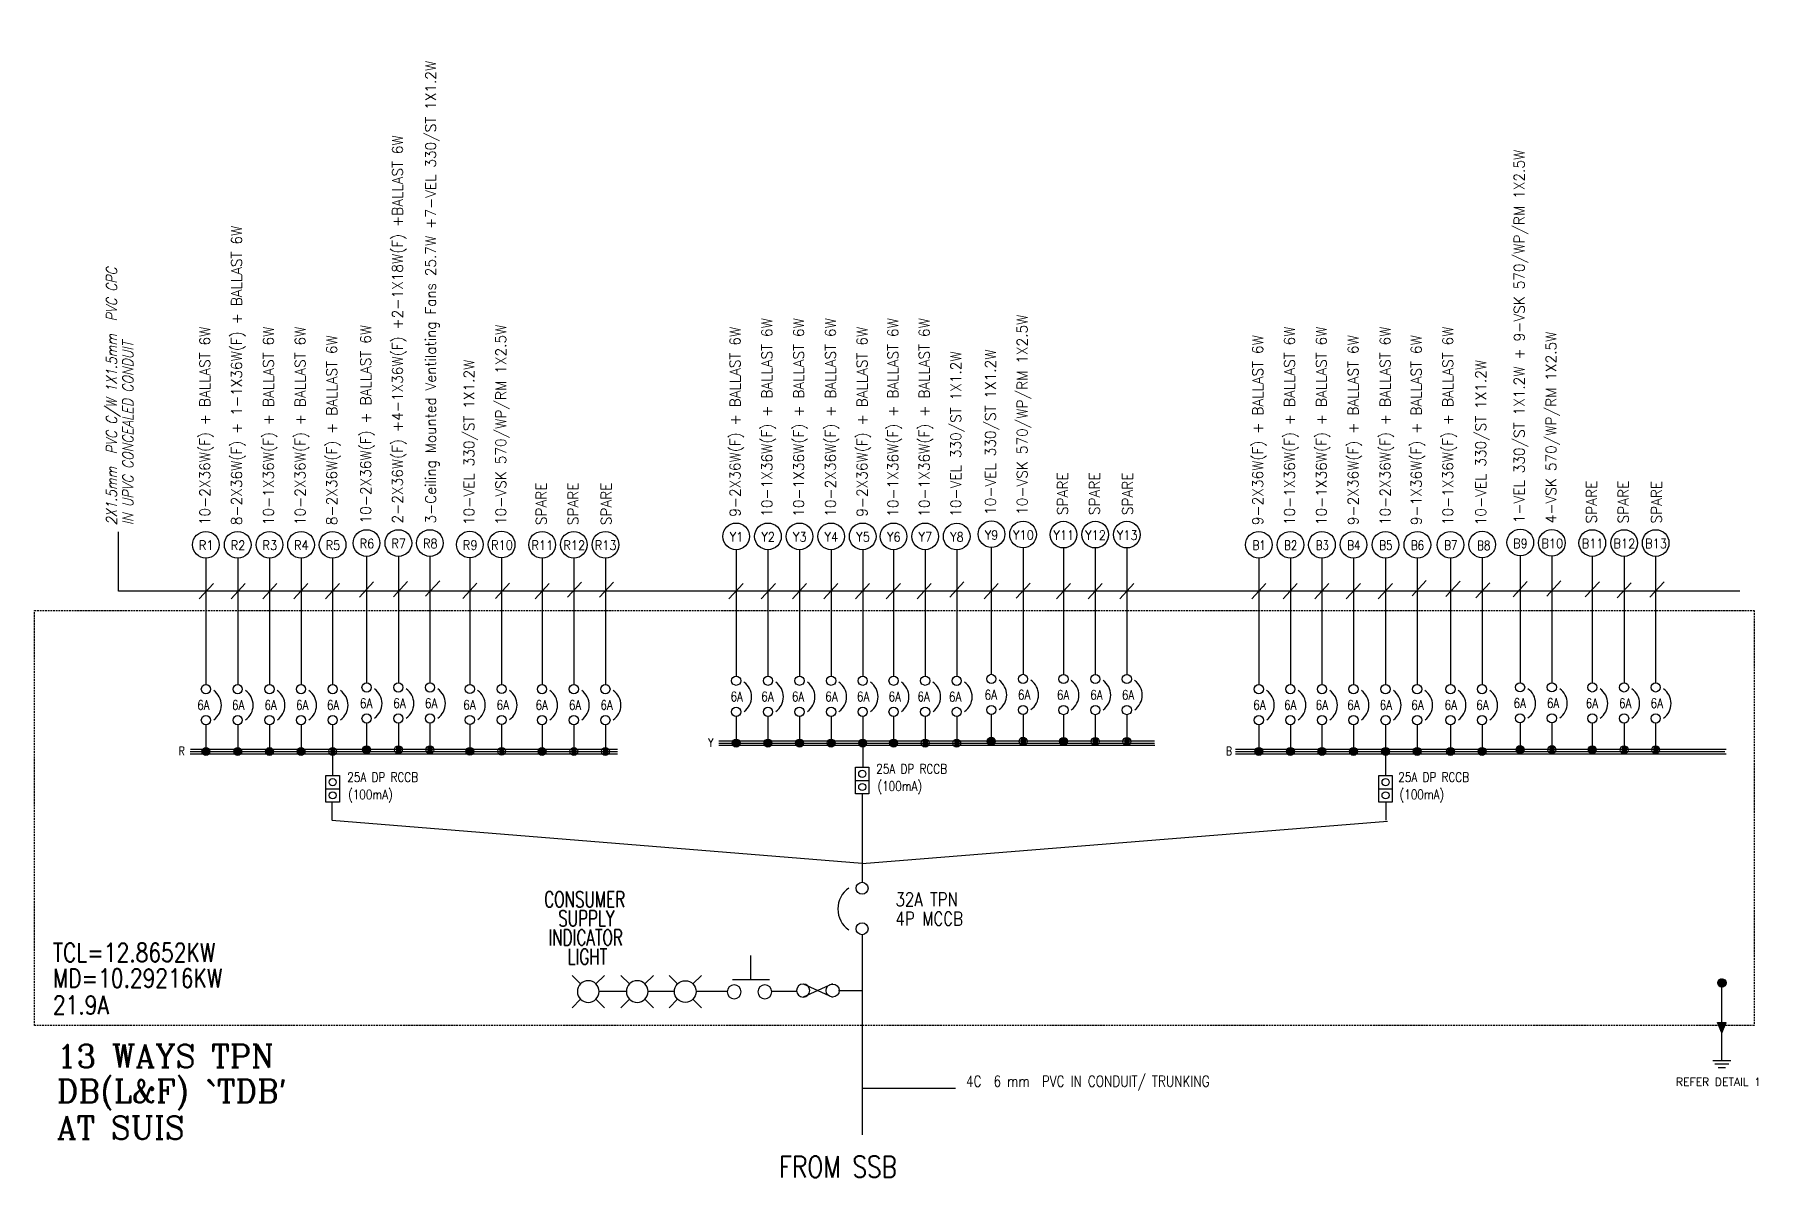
# Model space of a CAD drawing. Header units: millimetres. Extents: x 2495 to 339462, y 3032 to 362924.
# Drawn here: x 2495 to 75078, y 3032 to 51142 of the extents above; entities that cross this region are included whole.
import ezdxf
from ezdxf.enums import TextEntityAlignment as Align

# ---------------------------------------------------------------- set-up
doc = ezdxf.new("R2010")
doc.units = ezdxf.units.MM
doc.linetypes.add('HIDDEN', pattern=[0.375, 0.25, -0.125])
for name, color, linetype in [('$_KOD', 7, 'Continuous'), ('BANGUNAN', 4, 'Continuous'), ('LAMPU', 7, 'Continuous'), ('LYT', 7, 'Continuous')]:
    doc.layers.add(name, color=color, linetype=linetype)
doc.styles.add('ITALICC', font='ITALICC.SHX', dxfattribs={"width": 0.7})
doc.styles.add('ROMANC', font='ROMANC', dxfattribs={"width": 0.8, "height": 250})
doc.styles.add('ROMAND', font='ROMAND', dxfattribs={"width": 0.75, "height": 600})
doc.styles.add('ROMANS', font='ROMANS', dxfattribs={"width": 0.7})

msp = doc.modelspace()

# ---------------------------------------------------------------- linework, layer by layer
at = {"layer": '$_KOD', "color": 3, "linetype": 'Continuous'}
for p, q in [((6039, 27713, 0), (6039, 30203, 0)), ((74288, 27718, 0), (6039, 27712, 0)), ((10027, 28027, 0), (9434, 27385, 0)), ((11362, 28027, 0), (10769, 27385, 0)), ((12697, 28027, 0), (12104, 27385, 0)), ((14006, 28035, 0), (13413, 27393, 0)), ((15335, 28035, 0), (14742, 27393, 0)), ((16774, 28107, 0), (16181, 27465, 0)), ((18198, 28121), (17605, 27479)), ((19557, 28146), (18964, 27504)), ((21122, 28042), (20528, 27400)), ((22493, 28044), (21899, 27402)), ((24162, 28035, 0), (23569, 27393, 0)), ((25531, 28095), (24937, 27453)), ((26877, 28095), (26283, 27453)), ((32328, 28035, 0), (31734, 27393, 0)), ((33687, 28035, 0), (33094, 27393, 0)), ((34997, 28035, 0), (34404, 27393, 0)), ((36321, 28035, 0), (35728, 27393, 0)), ((37650, 28036, 0), (37057, 27394, 0)), ((38951, 28036, 0), (38358, 27394, 0)), ((40243, 28036, 0), (39650, 27394, 0)), ((41619, 28099), (41026, 27457)), ((43073, 28036, 0), (42480, 27394, 0)), ((44411, 28054), (43818, 27412)), ((46113, 28036, 0), (45519, 27394, 0)), ((47451, 28036, 0), (46858, 27394, 0)), ((48781, 28037, 0), (48187, 27394, 0)), ((54342, 28028, 0), (53749, 27386, 0)), ((55652, 28028, 0), (55059, 27386, 0)), ((56986, 28028, 0), (56393, 27386, 0)), ((58316, 28029, 0), (57722, 27387, 0)), ((59664, 28029, 0), (59071, 27387, 0)), ((61088, 28159), (60495, 27517)), ((62511, 28133), (61918, 27491)), ((63766, 28068), (63173, 27426)), ((65337, 28115, 0), (64744, 27473, 0)), ((66754, 28146), (66161, 27504)), ((68377, 28108, 0), (67784, 27466, 0)), ((69716, 28068), (69123, 27426)), ((71100, 28107), (70507, 27465))]:
    msp.add_line(p, q, dxfattribs=at)
at = {"color": 0}
for p, q in [((9596, 21081, 0), (9596, 20846, 0)), ((9629, 21107, 0), (9629, 20820, 0)), ((9663, 21122, 0), (9663, 20805, 0)), ((9696, 21128, 0), (9696, 20799, 0)), ((9730, 21128, 0), (9730, 20799, 0)), ((9763, 21121, 0), (9763, 20806, 0)), ((9797, 21106, 0), (9797, 20821, 0)), ((9830, 21079, 0), (9830, 20848, 0)), ((10934, 21081, 0), (10934, 20846, 0)), ((10968, 21107, 0), (10968, 20820, 0)), ((11001, 21122, 0), (11001, 20805, 0)), ((11035, 21128, 0), (11035, 20799, 0)), ((11068, 21128, 0), (11068, 20799, 0)), ((11102, 21121, 0), (11102, 20806, 0)), ((11135, 21106, 0), (11135, 20821, 0)), ((11169, 21079, 0), (11169, 20848, 0)), ((12273, 21081, 0), (12273, 20846, 0)), ((12306, 21107, 0), (12306, 20820, 0)), ((12340, 21122, 0), (12340, 20805, 0)), ((12374, 21128, 0), (12374, 20799, 0)), ((12407, 21128, 0), (12407, 20799, 0)), ((12441, 21121, 0), (12441, 20806, 0)), ((12474, 21106, 0), (12474, 20821, 0)), ((12508, 21079, 0), (12508, 20848, 0)), ((13602, 21081, 0), (13602, 20846, 0)), ((13636, 21107, 0), (13636, 20820, 0)), ((13669, 21122, 0), (13669, 20805, 0)), ((13703, 21128, 0), (13703, 20799, 0)), ((13736, 21128, 0), (13736, 20799, 0)), ((13770, 21121, 0), (13770, 20806, 0)), ((13803, 21106, 0), (13803, 20821, 0)), ((13837, 21079, 0), (13837, 20848, 0)), ((14965, 21107, 0), (14965, 20820, 0)), ((14998, 21122, 0), (14998, 20805, 0)), ((15032, 21128, 0), (15032, 20799, 0)), ((15065, 21128, 0), (15065, 20799, 0)), ((15099, 21121, 0), (15099, 20806, 0)), ((15132, 21106, 0), (15132, 20821, 0)), ((16327, 21106, 0), (16327, 20965, 0)), ((16361, 21153, 0), (16361, 20917, 0)), ((16394, 21179, 0), (16394, 20892, 0)), ((16428, 21193, 0), (16428, 20877, 0)), ((16461, 21200, 0), (16461, 20870, 0)), ((16495, 21200, 0), (16495, 20871, 0)), ((16528, 21193, 0), (16528, 20878, 0)), ((16562, 21177, 0), (16562, 20893, 0)), ((16595, 21151, 0), (16595, 20919, 0)), ((16629, 21101, 0), (16629, 20969, 0)), ((17733, 21179, 0), (17733, 20892, 0)), ((17766, 21193, 0), (17766, 20877, 0)), ((17800, 21200, 0), (17800, 20870, 0)), ((17833, 21200, 0), (17833, 20871, 0)), ((17867, 21193, 0), (17867, 20878, 0)), ((17900, 21177, 0), (17900, 20893, 0)), ((19062, 21179, 0), (19062, 20892, 0)), ((19095, 21193, 0), (19095, 20877, 0)), ((19129, 21200, 0), (19129, 20870, 0)), ((19163, 21200, 0), (19163, 20871, 0)), ((19196, 21193, 0), (19196, 20878, 0)), ((19230, 21177, 0), (19230, 20893, 0)), ((20708, 21088), (20708, 20852)), ((20742, 21113), (20742, 20826)), ((20775, 21128), (20775, 20812)), ((20809, 21135), (20809, 20805)), ((20842, 21134), (20842, 20805)), ((20876, 21127), (20876, 20812)), ((20909, 21112), (20909, 20828)), ((20943, 21086), (20943, 20854)), ((22080, 21113), (22080, 20826)), ((22114, 21128), (22114, 20812)), ((22147, 21135), (22147, 20805)), ((22181, 21134), (22181, 20805)), ((22214, 21127), (22214, 20812)), ((22248, 21112), (22248, 20828)), ((23749, 21081, 0), (23749, 20846, 0)), ((23782, 21107, 0), (23782, 20820, 0)), ((23816, 21122, 0), (23816, 20805, 0)), ((23849, 21128, 0), (23849, 20799, 0)), ((23883, 21128, 0), (23883, 20799, 0)), ((23916, 21121, 0), (23916, 20806, 0)), ((23950, 21106, 0), (23950, 20821, 0)), ((23983, 21079, 0), (23983, 20848, 0)), ((25121, 21107, 0), (25121, 20820, 0)), ((25154, 21122, 0), (25154, 20805, 0)), ((25188, 21128, 0), (25188, 20799, 0)), ((25221, 21128, 0), (25221, 20799, 0)), ((25255, 21121, 0), (25255, 20806, 0)), ((25288, 21106, 0), (25288, 20821, 0)), ((26450, 21107, 0), (26450, 20820, 0)), ((26484, 21122, 0), (26484, 20805, 0)), ((26517, 21128, 0), (26517, 20799, 0)), ((26551, 21128, 0), (26551, 20799, 0)), ((26584, 21121, 0), (26584, 20806, 0)), ((26618, 21106, 0), (26618, 20821, 0)), ((31887, 21387), (31887, 21246)), ((31920, 21435), (31920, 21199)), ((31954, 21460), (31954, 21173)), ((31988, 21475), (31988, 21159)), ((32021, 21482), (32021, 21152)), ((32055, 21481), (32055, 21152)), ((32088, 21474), (32088, 21159)), ((32122, 21459), (32122, 21175)), ((32155, 21432), (32155, 21201)), ((32189, 21383), (32189, 21251)), ((33226, 21387), (33226, 21246)), ((33259, 21435), (33259, 21199)), ((33293, 21460), (33293, 21173)), ((33326, 21475), (33326, 21159)), ((33360, 21482), (33360, 21152)), ((33393, 21481), (33393, 21152)), ((33427, 21474), (33427, 21159)), ((33460, 21459), (33460, 21175)), ((33494, 21432), (33494, 21201)), ((33527, 21383), (33527, 21251)), ((34555, 21387), (34555, 21246)), ((34588, 21435), (34588, 21199)), ((34622, 21460), (34622, 21173)), ((34655, 21475), (34655, 21159)), ((34689, 21482), (34689, 21152)), ((34722, 21481), (34722, 21152)), ((34756, 21474), (34756, 21159)), ((34789, 21459), (34789, 21175)), ((34820, 21428), (34820, 21196)), ((34854, 21378), (34854, 21246)), ((35922, 21387), (35922, 21246)), ((35955, 21435), (35955, 21199)), ((35985, 21475), (35985, 21159)), ((35989, 21460), (35989, 21173)), ((36018, 21482), (36018, 21152)), ((36052, 21481), (36052, 21152)), ((36085, 21474), (36085, 21159)), ((36119, 21459), (36119, 21175)), ((36152, 21432), (36152, 21201)), ((36186, 21383), (36186, 21251)), ((37213, 21387), (37213, 21246)), ((37213, 21387), (37213, 21246)), ((37247, 21435), (37247, 21199)), ((37247, 21435), (37247, 21199)), ((37280, 21460), (37280, 21173)), ((37280, 21460), (37280, 21173)), ((37314, 21475), (37314, 21159)), ((37314, 21475), (37314, 21159)), ((37347, 21482), (37347, 21152)), ((37347, 21482), (37347, 21152)), ((37381, 21481), (37381, 21152)), ((37381, 21481), (37381, 21152)), ((37414, 21474), (37414, 21159)), ((37414, 21474), (37414, 21159)), ((37448, 21459), (37448, 21175)), ((37448, 21459), (37448, 21175)), ((37481, 21432), (37481, 21201)), ((37481, 21432), (37481, 21201)), ((37515, 21383), (37515, 21251)), ((37515, 21383), (37515, 21251)), ((38514, 21387), (38514, 21246)), ((38547, 21435), (38547, 21199)), ((38581, 21460), (38581, 21173)), ((38614, 21475), (38614, 21159)), ((38648, 21482), (38648, 21152)), ((38681, 21481), (38681, 21152)), ((38715, 21474), (38715, 21159)), ((38748, 21459), (38748, 21175)), ((38782, 21432), (38782, 21201)), ((38815, 21383), (38815, 21251)), ((39910, 21460), (39910, 21173)), ((39943, 21475), (39943, 21159)), ((39977, 21482), (39977, 21152)), ((40010, 21481), (40010, 21152)), ((40044, 21474), (40044, 21159)), ((40077, 21459), (40077, 21175)), ((41239, 21456), (41239, 21169)), ((41272, 21470), (41272, 21154)), ((41306, 21477), (41306, 21147)), ((41339, 21477), (41339, 21148)), ((41373, 21470), (41373, 21155)), ((41407, 21454), (41407, 21170)), ((42626, 21466), (42626, 21324)), ((42660, 21513), (42660, 21277)), ((42693, 21538), (42693, 21251)), ((42727, 21553), (42727, 21237)), ((42760, 21560), (42760, 21230)), ((42794, 21559), (42794, 21230)), ((42827, 21552), (42827, 21237)), ((42861, 21537), (42861, 21253)), ((42894, 21511), (42894, 21279)), ((42928, 21461), (42928, 21329)), ((44032, 21538), (44032, 21251)), ((44065, 21553), (44065, 21237)), ((44099, 21560), (44099, 21230)), ((44132, 21559), (44132, 21230)), ((44166, 21552), (44166, 21237)), ((44199, 21537), (44199, 21253)), ((45666, 21459, 0), (45666, 21318, 0)), ((45700, 21506, 0), (45700, 21271, 0)), ((45734, 21532, 0), (45734, 21245, 0)), ((45767, 21547, 0), (45767, 21230, 0)), ((45801, 21553, 0), (45801, 21224, 0)), ((45834, 21553, 0), (45834, 21224, 0)), ((45868, 21546, 0), (45868, 21231, 0)), ((45901, 21531, 0), (45901, 21246, 0)), ((45935, 21504, 0), (45935, 21273, 0)), ((45968, 21454, 0), (45968, 21323, 0)), ((47072, 21532, 0), (47072, 21245, 0)), ((47106, 21547, 0), (47106, 21230, 0)), ((47139, 21553, 0), (47139, 21224, 0)), ((47173, 21553, 0), (47173, 21224, 0)), ((47206, 21546, 0), (47206, 21231, 0)), ((47240, 21531, 0), (47240, 21246, 0)), ((48401, 21532, 0), (48401, 21245, 0)), ((48435, 21547, 0), (48435, 21230, 0)), ((48468, 21553, 0), (48468, 21224, 0)), ((48502, 21553, 0), (48502, 21224, 0)), ((48536, 21546, 0), (48536, 21231, 0)), ((48569, 21531, 0), (48569, 21246, 0)), ((53925, 21083, 0), (53925, 20847, 0)), ((53958, 21108, 0), (53958, 20821, 0)), ((53992, 21123, 0), (53992, 20807, 0)), ((54025, 21130, 0), (54025, 20800, 0)), ((54059, 21129, 0), (54059, 20800, 0)), ((54092, 21122, 0), (54092, 20807, 0)), ((54126, 21107, 0), (54126, 20823, 0)), ((54159, 21081, 0), (54159, 20849, 0)), ((55254, 21083, 0), (55254, 20847, 0)), ((55287, 21108, 0), (55287, 20821, 0)), ((55321, 21123, 0), (55321, 20807, 0)), ((55354, 21130, 0), (55354, 20800, 0)), ((55388, 21129, 0), (55388, 20800, 0)), ((55421, 21122, 0), (55421, 20807, 0)), ((55455, 21107, 0), (55455, 20823, 0)), ((55488, 21081, 0), (55488, 20849, 0)), ((56583, 21083, 0), (56583, 20847, 0)), ((56616, 21108, 0), (56616, 20821, 0)), ((56650, 21123, 0), (56650, 20807, 0)), ((56683, 21130, 0), (56683, 20800, 0)), ((56717, 21129, 0), (56717, 20800, 0)), ((56750, 21122, 0), (56750, 20807, 0)), ((56784, 21107, 0), (56784, 20823, 0)), ((56818, 21081, 0), (56818, 20849, 0)), ((57912, 21083, 0), (57912, 20847, 0)), ((57946, 21108, 0), (57946, 20821, 0)), ((57979, 21123, 0), (57979, 20807, 0)), ((58013, 21130, 0), (58013, 20800, 0)), ((58046, 21129, 0), (58046, 20800, 0)), ((58080, 21122, 0), (58080, 20807, 0)), ((58113, 21107, 0), (58113, 20823, 0)), ((58147, 21081, 0), (58147, 20849, 0)), ((59260, 21083, 0), (59260, 20847, 0)), ((59262, 21083, 0), (59262, 20847, 0)), ((59294, 21108, 0), (59294, 20821, 0)), ((59295, 21108, 0), (59295, 20821, 0)), ((59327, 21123, 0), (59327, 20807, 0)), ((59329, 21123, 0), (59329, 20807, 0)), ((59361, 21130, 0), (59361, 20800, 0)), ((59362, 21130, 0), (59362, 20800, 0)), ((59394, 21129, 0), (59394, 20800, 0)), ((59396, 21129, 0), (59396, 20800, 0)), ((59428, 21122, 0), (59428, 20807, 0)), ((59429, 21122, 0), (59429, 20807, 0)), ((59461, 21107, 0), (59461, 20823, 0)), ((59463, 21107, 0), (59463, 20823, 0)), ((59495, 21081, 0), (59495, 20849, 0)), ((59496, 21081, 0), (59496, 20849, 0)), ((60589, 21083, 0), (60589, 20847, 0)), ((60623, 21108, 0), (60623, 20821, 0)), ((60656, 21123, 0), (60656, 20807, 0)), ((60690, 21130, 0), (60690, 20800, 0)), ((60724, 21129, 0), (60724, 20800, 0)), ((60757, 21122, 0), (60757, 20807, 0)), ((60791, 21107, 0), (60791, 20823, 0)), ((60824, 21081, 0), (60824, 20849, 0)), ((61994, 21083, 0), (61994, 20847, 0)), ((62028, 21108, 0), (62028, 20821, 0)), ((62061, 21123, 0), (62061, 20807, 0)), ((62095, 21130, 0), (62095, 20800, 0)), ((62128, 21129, 0), (62128, 20800, 0)), ((62162, 21122, 0), (62162, 20807, 0)), ((62195, 21107, 0), (62195, 20823, 0)), ((62229, 21081, 0), (62229, 20849, 0)), ((63323, 21083, 0), (63323, 20847, 0)), ((63357, 21108, 0), (63357, 20821, 0)), ((63390, 21123, 0), (63390, 20807, 0)), ((63424, 21130, 0), (63424, 20800, 0)), ((63458, 21129, 0), (63458, 20800, 0)), ((63491, 21122, 0), (63491, 20807, 0)), ((63525, 21107, 0), (63525, 20823, 0)), ((63558, 21081, 0), (63558, 20849, 0)), ((64890, 21114, 0), (64890, 20972, 0)), ((64924, 21161, 0), (64924, 20925, 0)), ((64957, 21186, 0), (64957, 20900, 0)), ((64991, 21201, 0), (64991, 20885, 0)), ((65024, 21208, 0), (65024, 20878, 0)), ((65058, 21208, 0), (65058, 20878, 0)), ((65091, 21200, 0), (65091, 20886, 0)), ((65125, 21185, 0), (65125, 20901, 0)), ((65158, 21159, 0), (65158, 20927, 0)), ((65192, 21109, 0), (65192, 20977, 0)), ((66296, 21186, 0), (66296, 20900, 0)), ((66329, 21201, 0), (66329, 20885, 0)), ((66363, 21208, 0), (66363, 20878, 0)), ((66396, 21208, 0), (66396, 20878, 0)), ((66430, 21200, 0), (66430, 20886, 0)), ((66463, 21185, 0), (66463, 20901, 0)), ((67930, 21107, 0), (67930, 20966, 0)), ((67964, 21155, 0), (67964, 20919, 0)), ((67998, 21180, 0), (67998, 20893, 0)), ((68031, 21195, 0), (68031, 20878, 0)), ((68065, 21201, 0), (68065, 20872, 0)), ((68098, 21201, 0), (68098, 20872, 0)), ((68132, 21194, 0), (68132, 20879, 0)), ((68165, 21179, 0), (68165, 20894, 0)), ((68199, 21152, 0), (68199, 20921, 0)), ((68232, 21102, 0), (68232, 20971, 0)), ((69336, 21180, 0), (69336, 20893, 0)), ((69370, 21195, 0), (69370, 20878, 0)), ((69403, 21201, 0), (69403, 20872, 0)), ((69437, 21201, 0), (69437, 20872, 0)), ((69470, 21194, 0), (69470, 20879, 0)), ((69504, 21179, 0), (69504, 20894, 0)), ((70665, 21180, 0), (70665, 20893, 0)), ((70699, 21195, 0), (70699, 20878, 0)), ((70732, 21201, 0), (70732, 20872, 0)), ((70766, 21201, 0), (70766, 20872, 0)), ((70799, 21194, 0), (70799, 20879, 0)), ((70833, 21179, 0), (70833, 20894, 0)), ((9562, 21034, 0), (9562, 20893, 0)), ((9864, 21029, 0), (9864, 20898, 0)), ((10901, 21034, 0), (10901, 20893, 0)), ((11202, 21029, 0), (11202, 20898, 0)), ((12239, 21034, 0), (12239, 20893, 0)), ((12541, 21029, 0), (12541, 20898, 0)), ((13569, 21034, 0), (13569, 20893, 0)), ((13870, 21029, 0), (13870, 20898, 0)), ((20675, 21040), (20675, 20899)), ((20976, 21036), (20976, 20904)), ((23715, 21034, 0), (23715, 20893, 0)), ((24017, 21029, 0), (24017, 20898, 0)), ((53891, 21035, 0), (53891, 20894, 0)), ((54193, 21031, 0), (54193, 20899, 0)), ((55220, 21035, 0), (55220, 20894, 0)), ((55522, 21031, 0), (55522, 20899, 0)), ((56549, 21035, 0), (56549, 20894, 0)), ((56851, 21031, 0), (56851, 20899, 0)), ((57878, 21035, 0), (57878, 20894, 0)), ((58180, 21031, 0), (58180, 20899, 0)), ((59227, 21035, 0), (59227, 20894, 0)), ((59228, 21035, 0), (59228, 20894, 0)), ((59528, 21031, 0), (59528, 20899, 0)), ((59530, 21031, 0), (59530, 20899, 0)), ((60556, 21035, 0), (60556, 20894, 0)), ((60858, 21031, 0), (60858, 20899, 0))]:
    msp.add_line(p, q, dxfattribs=at)
at = {"linetype": 'Continuous'}
for p, q in [((32660, 11339, 0), (32660, 12373, 0)), ((33438, 11354, 0), (31878, 11354, 0)), ((34583, 10858, 0), (33504, 10858, 0))]:
    msp.add_line(p, q, dxfattribs=at)
for p, q in [((25127, 11541, 0), (25486, 11182, 0)), ((26494, 11541, 0), (26135, 11182, 0)), ((27188, 11541, 0), (27547, 11182, 0)), ((28555, 11541, 0), (28196, 11182, 0)), ((29210, 11541, 0), (29569, 11182, 0)), ((30577, 11541, 0), (30218, 11182, 0)), ((36098, 11177, 0), (34856, 10624, 0)), ((34856, 11177, 0), (36098, 10624, 0)), ((36344, 10900, 0), (37338, 10900, 0)), ((25486, 10534, 0), (25127, 10175, 0)), ((26135, 10534, 0), (26494, 10175, 0)), ((27413, 10858, 0), (26269, 10858, 0)), ((27547, 10534, 0), (27188, 10175, 0)), ((28196, 10534, 0), (28555, 10175, 0)), ((29435, 10858, 0), (28330, 10858, 0)), ((29569, 10534, 0), (29210, 10175, 0)), ((30218, 10534, 0), (30577, 10175, 0)), ((31664, 10858, 0), (30352, 10858, 0))]:
    msp.add_line(p, q)
for centre, major_axis, start_param, end_param in [((25811, 10858, 0), (-458, 0), 3.142456, 9.425641), ((27871, 10858, 0), (-458, 0), 3.142456, 9.425641), ((29894, 10858, 0), (-458, 0), 3.142257450994299, 9.425442758173885), ((31955, 10846, 0), (292, 0), -0.000944, 6.282241), ((33244, 10846, 0), (292, 0), -0.000944, 6.282241), ((34856, 10900, 0), (276, 0), -0.001295, 6.28189), ((36098, 10900, 0), (276, 1), -0.002365596403363535, 6.280819710776223)]:
    msp.add_ellipse(centre, major_axis=major_axis, ratio=1, start_param=start_param, end_param=end_param)
at = {"layer": 'BANGUNAN', "color": 255, "linetype": 'Continuous'}
for p, q in [((9712, 29104, 0), (9712, 23780, 0)), ((11050, 29104, 0), (11050, 23780, 0)), ((12389, 29104, 0), (12389, 23780, 0)), ((13718, 29104, 0), (13718, 23780, 0)), ((15047, 29104, 0), (15047, 23780, 0)), ((16477, 29176, 0), (16477, 23852, 0)), ((17815, 29176, 0), (17815, 23852, 0)), ((19144, 29176, 0), (19144, 23852, 0)), ((20824, 29111), (20824, 23787)), ((22163, 29111), (22163, 23787)), ((23865, 29104, 0), (23865, 23780, 0)), ((25203, 29104, 0), (25203, 23780, 0)), ((26533, 29104, 0), (26533, 23780, 0)), ((32036, 29457), (32036, 24133)), ((33375, 29457), (33375, 24133)), ((34704, 29457), (34704, 24133)), ((36034, 29457), (36034, 24133)), ((37363, 29457), (37363, 24133)), ((38663, 29457), (38663, 24133)), ((39992, 29457), (39994, 24133)), ((41321, 29453), (41324, 24129)), ((42776, 29536), (42776, 24212)), ((44114, 29536), (44114, 24212)), ((45816, 29529, 0), (45816, 24205, 0)), ((47155, 29529, 0), (47155, 24205, 0)), ((48484, 29529, 0), (48484, 24205, 0)), ((54041, 29106, 0), (54041, 23782, 0)), ((55370, 29106, 0), (55370, 23782, 0)), ((56699, 29106, 0), (56699, 23782, 0)), ((58028, 29106, 0), (58028, 23782, 0)), ((59376, 29106, 0), (59376, 23782, 0)), ((60705, 29106, 0), (60705, 23782, 0)), ((62110, 29106, 0), (62110, 23782, 0)), ((63439, 29106, 0), (63439, 23782, 0)), ((65040, 29184, 0), (65040, 23860, 0)), ((66378, 29184, 0), (66378, 23860, 0)), ((68080, 29177, 0), (68080, 23853, 0)), ((69419, 29177, 0), (69419, 23853, 0)), ((70748, 29177, 0), (70748, 23853, 0)), ((42776, 22518), (42776, 21395)), ((44115, 22518), (44115, 21395)), ((45816, 22512, 0), (45816, 21388, 0)), ((47155, 22512, 0), (47155, 21388, 0)), ((48484, 22512, 0), (48484, 21388, 0)), ((9712, 22087, 0), (9712, 20963, 0)), ((11051, 22087, 0), (11051, 20963, 0)), ((12389, 22087, 0), (12389, 20963, 0)), ((13718, 22087, 0), (13718, 20963, 0)), ((15048, 22087, 0), (15048, 20963, 0)), ((16477, 22159, 0), (16477, 21035, 0)), ((17816, 22159, 0), (17816, 21035, 0)), ((19145, 22159, 0), (19145, 21035, 0)), ((20824, 22093), (20824, 20970)), ((22163, 22093), (22163, 20970)), ((23865, 22087, 0), (23865, 20963, 0)), ((25204, 22087, 0), (25204, 20963, 0)), ((26533, 22087, 0), (26533, 20963, 0)), ((32037, 22440), (32037, 21317)), ((33375, 22440), (33375, 21317)), ((34705, 22440), (34705, 21317)), ((36034, 22440), (36034, 21317)), ((37363, 22440), (37363, 21317)), ((38663, 22440), (38663, 21317)), ((39993, 22440), (39993, 21317)), ((41322, 22436), (41322, 21312)), ((54041, 22088, 0), (54041, 20965, 0)), ((55370, 22088, 0), (55370, 20965, 0)), ((56699, 22088, 0), (56699, 20965, 0)), ((58028, 22088, 0), (58028, 20965, 0)), ((59377, 22088, 0), (59377, 20965, 0)), ((60706, 22088, 0), (60706, 20965, 0)), ((62111, 22088, 0), (62111, 20965, 0)), ((63440, 22088, 0), (63440, 20965, 0)), ((65040, 22167, 0), (65040, 21043, 0)), ((66379, 22167, 0), (66379, 21043, 0)), ((68080, 22160, 0), (68080, 21037, 0)), ((69419, 22160, 0), (69419, 21037, 0)), ((70748, 22160, 0), (70748, 21037, 0)), ((9057, 21057, 0), (27041, 21057, 0)), ((31305, 21411), (49651, 21411)), ((31305, 21317), (49651, 21317)), ((31305, 21223), (49661, 21223)), ((53055, 21059, 0), (73712, 21059, 0)), ((9054, 20963, 0), (27041, 20963, 0)), ((9056, 20870, 0), (27041, 20870, 0)), ((53055, 20965, 0), (73661, 20965, 0)), ((53055, 20871, 0), (73712, 20871, 0)), ((73535, 9125, 0), (73358, 9560, 0)), ((73535, 9125, 0), (73711, 9560, 0))]:
    msp.add_line(p, q, dxfattribs=at)
at = {"layer": 'BANGUNAN', "color": 255}
for p, q in [((37363, 21317), (37363, 20309)), ((15046, 20963, 0), (15046, 19955, 0)), ((59378, 20965, 0), (59378, 19957, 0)), ((14767, 18830, 0), (14767, 19955, 0)), ((14767, 19955, 0), (15330, 19955, 0)), ((15330, 19955, 0), (15330, 18830, 0)), ((37057, 20309), (37620, 20309)), ((37063, 19181), (37063, 20307)), ((37063, 19744), (37626, 19744)), ((37626, 20307), (37626, 19181)), ((59095, 19957, 0), (59658, 19957, 0)), ((59095, 18831, 0), (59095, 19957, 0)), ((59658, 19957, 0), (59658, 18831, 0)), ((14767, 19393, 0), (15330, 19393, 0)), ((37626, 19181), (37063, 19181)), ((37338, 19181, 0), (37338, 15460, 0)), ((59095, 19394, 0), (59658, 19394, 0)), ((15330, 18830, 0), (14767, 18830, 0)), ((15018, 18830, 0), (15018, 18085, 0)), ((59658, 18831, 0), (59095, 18831, 0)), ((59384, 18822, 0), (59384, 18071, 0)), ((37338, 16249, 0), (15015, 18053, 0)), ((37338, 16249, 0), (59456, 18031, 0)), ((37338, 13250, 0), (37338, 4826, 0)), ((73359, 11218, 0), (73539, 11398, 0)), ((73360, 11246, 0), (73511, 11397, 0)), ((73361, 11193, 0), (73564, 11396, 0)), ((73366, 11172, 0), (73585, 11391, 0)), ((73369, 11281, 0), (73476, 11388, 0)), ((73373, 11152, 0), (73605, 11384, 0)), ((73382, 11135, 0), (73622, 11375, 0)), ((73393, 11119, 0), (73638, 11364, 0)), ((73405, 11104, 0), (73653, 11352, 0)), ((73418, 11091, 0), (73666, 11339, 0)), ((73433, 11079, 0), (73678, 11324, 0)), ((73450, 11069, 0), (73688, 11308, 0)), ((73467, 11060, 0), (73697, 11290, 0)), ((73487, 11053, 0), (73704, 11270, 0)), ((73509, 11049, 0), (73708, 11248, 0)), ((73534, 11047, 0), (73710, 11223, 0)), ((73535, 7963, 0), (73535, 11223, 0)), ((73563, 11049, 0), (73708, 11194, 0)), ((73600, 11060, 0), (73698, 11157, 0)), ((73358, 9560, 0), (73711, 9560, 0)), ((73363, 9546, 0), (73377, 9560, 0)), ((73371, 9527, 0), (73404, 9560, 0)), ((73379, 9509, 0), (73430, 9560, 0)), ((73386, 9490, 0), (73457, 9560, 0)), ((73394, 9471, 0), (73483, 9560, 0)), ((73402, 9452, 0), (73510, 9560, 0)), ((73409, 9433, 0), (73537, 9560, 0)), ((73417, 9414, 0), (73563, 9560, 0)), ((73425, 9395, 0), (73590, 9560, 0)), ((73432, 9376, 0), (73616, 9560, 0)), ((73440, 9357, 0), (73643, 9560, 0)), ((73448, 9338, 0), (73670, 9560, 0)), ((73456, 9319, 0), (73696, 9560, 0)), ((73463, 9301, 0), (73704, 9541, 0)), ((73471, 9282, 0), (73685, 9496, 0)), ((73479, 9263, 0), (73667, 9451, 0)), ((73486, 9244, 0), (73649, 9406, 0)), ((73494, 9225, 0), (73631, 9362, 0)), ((73502, 9206, 0), (73612, 9317, 0)), ((73509, 9187, 0), (73594, 9272, 0)), ((73517, 9168, 0), (73576, 9227, 0)), ((73525, 9149, 0), (73558, 9182, 0)), ((73532, 9130, 0), (73540, 9138, 0)), ((73158, 7963, 0), (73911, 7963, 0)), ((73234, 7813, 0), (73835, 7813, 0)), ((73384, 7662, 0), (73685, 7662, 0))]:
    msp.add_line(p, q, dxfattribs=at)
at = {"layer": 'BANGUNAN', "color": 4, "linetype": 'HIDDEN', "ltscale": 300, "elevation": 0}
msp.add_lwpolyline([(2495, 26896), (74893, 26896), (74893, 9425), (2495, 9425)], close=True, dxfattribs=at)
at = {"layer": 'BANGUNAN', "color": 255, "linetype": 'Continuous'}
for centre, radius in [((32036, 30018), 561), ((33375, 30018), 561), ((34704, 30018), 561), ((36034, 30018), 561), ((37363, 30018), 561), ((38663, 30018), 561), ((39992, 30018), 561), ((41321, 30014), 561), ((42786, 30111), 561), ((44114, 30096), 561), ((45816, 30090, 0), 561), ((47155, 30090, 0), 561), ((48484, 30090, 0), 561), ((9712, 29665, 0), 561), ((11050, 29665, 0), 561), ((12389, 29665, 0), 561), ((13718, 29665, 0), 561), ((15047, 29665, 0), 561), ((16477, 29737, 0), 561), ((17815, 29737, 0), 561), ((19144, 29737, 0), 561), ((20824, 29671), 561), ((22163, 29671), 561), ((23865, 29665, 0), 561), ((25203, 29665, 0), 561), ((26533, 29665, 0), 561), ((54041, 29666, 0), 561), ((55370, 29666, 0), 561), ((56699, 29666, 0), 561), ((58028, 29666, 0), 561), ((59376, 29666, 0), 561), ((60715, 29666, 0), 561), ((62110, 29666, 0), 561), ((63445, 29673, 0), 561), ((65050, 29759, 0), 561), ((66378, 29745, 0), 561), ((68080, 29738, 0), 561), ((69419, 29738, 0), 561), ((70748, 29738, 0), 561), ((32036, 23940), 193), ((33375, 23940), 193), ((34704, 23940), 193), ((36034, 23940), 193), ((37363, 23940), 193), ((38663, 23940), 193), ((39992, 23940), 193), ((41321, 23936), 193), ((42776, 24018), 193), ((44114, 24018), 193), ((45816, 24012, 0), 193), ((47155, 24012, 0), 193), ((48484, 24012, 0), 193), ((9712, 23587, 0), 193), ((11050, 23587, 0), 193), ((12389, 23587, 0), 193), ((13718, 23587, 0), 193), ((15047, 23587, 0), 193), ((16477, 23659, 0), 193), ((17815, 23659, 0), 193), ((19144, 23659, 0), 193), ((20824, 23593), 193), ((22163, 23593), 193), ((23865, 23587, 0), 193), ((25203, 23587, 0), 193), ((26533, 23587, 0), 193), ((54041, 23588, 0), 193), ((55370, 23588, 0), 193), ((56699, 23588, 0), 193), ((58028, 23588, 0), 193), ((59376, 23588, 0), 193), ((60705, 23588, 0), 193), ((62110, 23588, 0), 193), ((63439, 23588, 0), 193), ((65040, 23666, 0), 193), ((66378, 23666, 0), 193), ((68080, 23660, 0), 193), ((69419, 23660, 0), 193), ((70748, 23660, 0), 193), ((16477, 22352, 0), 193), ((17816, 22352, 0), 193), ((19145, 22352, 0), 193), ((32037, 22634), 193), ((33375, 22634), 193), ((34705, 22634), 193), ((36034, 22634), 193), ((37363, 22634), 193), ((38663, 22634), 193), ((39993, 22634), 193), ((41322, 22629), 193), ((42776, 22712), 193), ((44115, 22712), 193), ((45816, 22705, 0), 193), ((47155, 22705, 0), 193), ((48484, 22705, 0), 193), ((65040, 22360, 0), 193), ((66379, 22360, 0), 193), ((68080, 22354, 0), 193), ((69419, 22354, 0), 193), ((70748, 22354, 0), 193), ((9712, 22280, 0), 193), ((11051, 22280, 0), 193), ((12389, 22280, 0), 193), ((13718, 22280, 0), 193), ((15048, 22280, 0), 193), ((20824, 22287), 193), ((22163, 22287), 193), ((23865, 22280, 0), 193), ((25204, 22280, 0), 193), ((26533, 22280, 0), 193), ((54041, 22282, 0), 193), ((55370, 22282, 0), 193), ((56699, 22282, 0), 193), ((58028, 22282, 0), 193), ((59377, 22282, 0), 193), ((60706, 22282, 0), 193), ((62111, 22282, 0), 193), ((63440, 22282, 0), 193), ((9712, 20963, 0), 166), ((11051, 20963, 0), 166), ((12389, 20963, 0), 166), ((13718, 20963, 0), 166), ((15048, 20963, 0), 166), ((16477, 21035, 0), 166), ((17816, 21035, 0), 166), ((19145, 21035, 0), 166), ((20824, 20970), 166), ((22163, 20970), 166), ((23865, 20963, 0), 166), ((25204, 20963, 0), 166), ((26533, 20963, 0), 166), ((32037, 21317), 166), ((33375, 21317), 166), ((34705, 21317), 166), ((36034, 21317), 166), ((37363, 21317), 166), ((37363, 21317), 166), ((38663, 21317), 166), ((39993, 21317), 166), ((41322, 21312), 166), ((42776, 21395), 166), ((44115, 21395), 166), ((45816, 21388, 0), 166), ((47155, 21388, 0), 166), ((48484, 21388, 0), 166), ((54041, 20965, 0), 166), ((55370, 20965, 0), 166), ((56699, 20965, 0), 166), ((58028, 20965, 0), 166), ((59377, 20965, 0), 166), ((59378, 20965, 0), 166), ((60706, 20965, 0), 166), ((62111, 20965, 0), 166), ((63440, 20965, 0), 166), ((65040, 21043, 0), 166), ((66379, 21043, 0), 166), ((68080, 21037, 0), 166), ((69419, 21037, 0), 166), ((70748, 21037, 0), 166), ((15050, 19670, 0), 150), ((37346, 20022), 150), ((37346, 19469), 150), ((59378, 19672, 0), 150), ((15050, 19117, 0), 150), ((59378, 19119, 0), 150), ((37338, 15208, 0), 251), ((37338, 13501, 0), 251), ((73535, 11223, 0), 176)]:
    msp.add_circle(centre, radius, dxfattribs=at)
for centre, radius, start, end in [((42674, 23343), 752, 305.15395, 55.05102), ((44013, 23343), 752, 305.15395, 55.05102), ((45714, 23336, 0), 752, 305.15395, 55.05102), ((47053, 23336, 0), 752, 305.15395, 55.05102), ((48382, 23336, 0), 752, 305.15395, 55.05102), ((9610, 22911, 0), 752, 305.15395, 55.05102), ((10949, 22911, 0), 752, 305.15395, 55.05102), ((12287, 22911, 0), 752, 305.15395, 55.05102), ((13616, 22911, 0), 752, 305.15395, 55.05102), ((14946, 22911, 0), 752, 305.15395, 55.05102), ((16375, 22983, 0), 752, 305.15395, 55.05102), ((17714, 22983, 0), 752, 305.15395, 55.05102), ((19043, 22983, 0), 752, 305.15395, 55.05102), ((20722, 22918), 752, 305.15395, 55.05102), ((22061, 22918), 752, 305.15395, 55.05102), ((23763, 22911, 0), 752, 305.15395, 55.05102), ((25102, 22911, 0), 752, 305.15395, 55.05102), ((26431, 22911, 0), 752, 305.15395, 55.05102), ((31935, 23265), 752, 305.15395, 55.05102), ((33273, 23265), 752, 305.15395, 55.05102), ((34603, 23265), 752, 305.15395, 55.05102), ((35932, 23265), 752, 305.15395, 55.05102), ((37261, 23265), 752, 305.15395, 55.05102), ((38561, 23265), 752, 305.15395, 55.05102), ((39891, 23265), 752, 305.15395, 55.05102), ((41220, 23260), 752, 305.15395, 55.05102), ((53939, 22913, 0), 752, 305.15395, 55.05102), ((55268, 22913, 0), 752, 305.15395, 55.05102), ((56597, 22913, 0), 752, 305.15395, 55.05102), ((57926, 22913, 0), 752, 305.15395, 55.05102), ((59275, 22913, 0), 752, 305.15395, 55.05102), ((60604, 22913, 0), 752, 305.15395, 55.05102), ((62009, 22913, 0), 752, 305.15395, 55.05102), ((63338, 22913, 0), 752, 305.15395, 55.05102), ((64938, 22991, 0), 752, 305.15395, 55.05102), ((66277, 22991, 0), 752, 305.15395, 55.05102), ((67978, 22984, 0), 752, 305.15395, 55.05102), ((69317, 22984, 0), 752, 305.15395, 55.05102), ((70646, 22984, 0), 752, 305.15395, 55.05102), ((37393, 14334, 0), 1075, 124.94898, 234.84605)]:
    msp.add_arc(centre, radius, start, end, dxfattribs=at)
at = {"layer": 'LAMPU', "linetype": 'Continuous'}
msp.add_line((37338, 6796, 0), (41266, 6796, 0), dxfattribs=at)

# ---------------------------------------------------------------- texts
at = {"style": 'ROMANS', "width": 0.7}
for s, p in [('CONSUMER', (23957, 14413, 0)), ('SUPPLY', (24547, 13605, 0)), ('INDICATOR ', (24139, 12801, 0)), ('LIGHT', (24940, 11993, 0))]:
    msp.add_text(s, height=663.6, dxfattribs=at).set_placement(p)
at = {"color": 7, "style": 'ROMAND'}
msp.add_text('REFER DETAIL 1', height=335.5, dxfattribs=at).set_placement((71599, 6890, 0))
at = {"layer": 'BANGUNAN', "color": 255, "linetype": 'Continuous'}
for s, height, style, width, p in [('3-Ceiling Mounted Ventilating Fans 25.7W +7-VEL 330/ST 1X1.2W', 445.5, 'ROMANC', 0.95, (19398, 30555, 0)), ('2-2X36W(F) +4-1X36W(F) +2-1X18W(F) +BALLAST 6W', 445.5, 'ROMANC', 0.95, (18002, 30560, 0)), ('1-VEL 330/ST 1X1.2W + 9-VSK 570/WP/RM 1X2.5W', 445.5, 'ROMANC', 0.95, (65227, 30568, 0)), ('8-2X36W(F) + 1-1X36W(F) + BALLAST 6W ', 445.5, 'ROMANC', 0.95, (11228, 30488, 0)), ('2X1.5mm  PVC C/W 1X1.5mm  PVC CPC', 450, 'ITALICC', 0.85, (5969, 30488, 0)), ('10-1X36W(F) + BALLAST 6W', 445.5, 'ROMANC', 0.95, (33553, 30842)), ('10-1X36W(F) + BALLAST 6W', 445.5, 'ROMANC', 0.95, (34891, 30842)), ('10-2X36W(F) + BALLAST 6W', 445.5, 'ROMANC', 0.95, (36230, 30842)), ('10-1X36W(F) + BALLAST 6W', 445.5, 'ROMANC', 0.95, (38860, 30842)), ('10-1X36W(F) + BALLAST 6W', 445.5, 'ROMANC', 0.95, (40179, 30842)), ('10-VSK 570/WP/RM 1X2.5W', 445.5, 'ROMANC', 0.95, (44301, 30920)), ('IN UPVC CONCEALED CONDUIT', 450, 'ITALICC', 0.85, (6651, 30488, 0)), ('10-2X36W(F) + BALLAST 6W', 445.5, 'ROMANC', 0.95, (9889, 30488, 0)), ('10-1X36W(F) + BALLAST 6W', 445.5, 'ROMANC', 0.95, (12566, 30488, 0)), ('10-2X36W(F) + BALLAST 6W', 445.5, 'ROMANC', 0.95, (13905, 30488, 0)), ('8-2X36W(F) + BALLAST 6W', 445.5, 'ROMANC', 0.95, (15234, 30488, 0)), ('10-2X36W(F) + BALLAST 6W', 445.5, 'ROMANC', 0.95, (16664, 30560, 0)), ('10-VSK 570/WP/RM 1X2.5W', 445.5, 'ROMANC', 0.95, (22350, 30495)), ('9-2X36W(F) + BALLAST 6W', 445.5, 'ROMANC', 0.95, (32214, 30842)), ('9-2X36W(F) + BALLAST 6W', 445.5, 'ROMANC', 0.95, (37559, 30842)), ('9-2X36W(F) + BALLAST 6W', 445.5, 'ROMANC', 0.95, (54218, 30490, 0)), ('10-1X36W(F) + BALLAST 6W', 445.5, 'ROMANC', 0.95, (55557, 30490, 0)), ('10-1X36W(F) + BALLAST 6W', 445.5, 'ROMANC', 0.95, (56895, 30490, 0)), ('9-2X36W(F) + BALLAST 6W', 445.5, 'ROMANC', 0.95, (58234, 30490, 0)), ('10-2X36W(F) + BALLAST 6W', 445.5, 'ROMANC', 0.95, (59582, 30490, 0)), ('9-1X36W(F) + BALLAST 6W', 445.5, 'ROMANC', 0.95, (60893, 30490, 0)), ('10-1X36W(F) + BALLAST 6W', 445.5, 'ROMANC', 0.95, (62222, 30490, 0)), ('4-VSK 570/WP/RM 1X2.5W', 445.5, 'ROMANC', 0.95, (66565, 30568, 0)), ('10-VEL 330/ST 1X1.2W', 445.5, 'ROMANC', 0.95, (41508, 30842)), ('10-VEL 330/ST 1X1.2W', 445.5, 'ROMANC', 0.95, (42963, 30920)), ('10-VEL 330/ST 1X1.2W', 445.5, 'ROMANC', 0.95, (21011, 30495)), ('10-VEL 330/ST 1X1.2W', 445.5, 'ROMANC', 0.95, (63608, 30484, 0)), ('SPARE', 445.5, 'ROMANC', 0.95, (46003, 30913, 0)), ('SPARE', 445.5, 'ROMANC', 0.95, (47342, 30913, 0)), ('SPARE', 445.5, 'ROMANC', 0.95, (48737, 30909, 0)), ('SPARE', 445.5, 'ROMANC', 0.95, (24052, 30488, 0)), ('SPARE', 445.5, 'ROMANC', 0.95, (25390, 30488, 0)), ('SPARE', 445.5, 'ROMANC', 0.95, (26786, 30484, 0)), ('SPARE', 445.5, 'ROMANC', 0.95, (68267, 30561, 0)), ('SPARE', 445.5, 'ROMANC', 0.95, (69606, 30561, 0)), ('SPARE', 445.5, 'ROMANC', 0.95, (71001, 30557, 0))]:
    msp.add_text(s, height=height, rotation=90, dxfattribs=dict(at, style=style, width=width)).set_placement(p)
at = {"layer": 'BANGUNAN', "color": 255, "linetype": 'Continuous', "style": 'ROMANS'}
for s, width, p in [('R1', 0.9, (9726, 29448, 0)), ('R2', 0.9, (11065, 29448, 0)), ('R3', 0.9, (12403, 29448, 0)), ('R4', 0.9, (13732, 29448, 0)), ('R5', 0.9, (15062, 29448, 0)), ('R6', 0.9, (16491, 29520, 0)), ('R7', 0.9, (17830, 29520, 0)), ('R8', 0.9, (19159, 29520, 0)), ('R9', 0.9, (20838, 29454)), ('R10', 0.9, (22177, 29454)), ('R11', 0.9, (23879, 29448, 0)), ('R12', 0.9, (25218, 29448, 0)), ('R13', 0.9, (26547, 29448, 0)), ('Y1', 0.9, (32051, 29801)), ('Y2', 0.9, (33385, 29801)), ('Y3', 0.9, (34714, 29801)), ('Y4', 0.9, (36043, 29801)), ('Y5', 0.9, (37377, 29801)), ('Y6', 0.9, (38677, 29801)), ('Y7', 0.9, (40002, 29801)), ('Y8', 0.9, (41331, 29797)), ('Y9', 0.9, (42790, 29879)), ('Y10', 0.9, (44129, 29879)), ('Y11', 0.9, (45830, 29873, 0)), ('Y12', 0.9, (47169, 29873, 0)), ('Y13', 0.9, (48498, 29873, 0)), ('B1', 0.8, (54055, 29449, 0)), ('B2', 0.8, (55384, 29449, 0)), ('B3', 0.8, (56713, 29449, 0)), ('B4', 0.8, (58042, 29449, 0)), ('B5', 0.8, (59391, 29449, 0)), ('B6', 0.8, (60720, 29449, 0)), ('B7', 0.8, (62125, 29449, 0)), ('B8', 0.8, (63511, 29444, 0)), ('B9', 0.9, (65054, 29527, 0)), ('B10', 0.9, (66393, 29527, 0)), ('B11', 0.9, (68094, 29521, 0)), ('B12', 0.9, (69433, 29521, 0)), ('B13', 0.9, (70762, 29521, 0))]:
    msp.add_text(s, height=390.9, dxfattribs=dict(at, width=width)).set_placement(p, align=Align.CENTER)
at = {"layer": 'BANGUNAN', "color": 255, "linetype": 'Continuous', "width": 0.8}
for s, height, style, p in [('6A', 402.1, 'ROMANS', (31798, 23073)), ('6A', 402.1, 'ROMANS', (33094, 23073)), ('6A', 402.1, 'ROMANS', (34379, 23073)), ('6A', 402.1, 'ROMANS', (35790, 23073)), ('6A', 402.1, 'ROMANS', (37120, 23073)), ('6A', 402.1, 'ROMANS', (38451, 23073)), ('6A', 402.1, 'ROMANS', (39667, 23073)), ('6A', 402.1, 'ROMANS', (40996, 23068)), ('6A', 402.1, 'ROMANS', (42499, 23151)), ('6A', 402.1, 'ROMANS', (43902, 23151)), ('6A', 402.1, 'ROMANS', (45539, 23145, 0)), ('6A', 402.1, 'ROMANS', (46942, 23145, 0)), ('6A', 402.1, 'ROMANS', (48273, 23145, 0)), ('6A', 402.1, 'ROMANS', (9344, 22719, 0)), ('6A', 402.1, 'ROMANS', (10812, 22719, 0)), ('6A', 402.1, 'ROMANS', (12176, 22719, 0)), ('6A', 402.1, 'ROMANS', (13507, 22719, 0)), ('6A', 402.1, 'ROMANS', (14803, 22719, 0)), ('6A', 402.1, 'ROMANS', (16200, 22791, 0)), ('6A', 402.1, 'ROMANS', (17603, 22791, 0)), ('6A', 402.1, 'ROMANS', (18933, 22791, 0)), ('6A', 402.1, 'ROMANS', (20548, 22726)), ('6A', 402.1, 'ROMANS', (21950, 22726)), ('6A', 402.1, 'ROMANS', (23588, 22719, 0)), ('6A', 402.1, 'ROMANS', (24991, 22719, 0)), ('6A', 402.1, 'ROMANS', (26321, 22719, 0)), ('6A', 402.1, 'ROMANS', (53808, 22721, 0)), ('6A', 402.1, 'ROMANS', (55104, 22721, 0)), ('6A', 402.1, 'ROMANS', (56435, 22721, 0)), ('6A', 402.1, 'ROMANS', (57765, 22721, 0)), ('6A', 402.1, 'ROMANS', (59130, 22721, 0)), ('6A', 402.1, 'ROMANS', (60461, 22721, 0)), ('6A', 402.1, 'ROMANS', (61864, 22721, 0)), ('6A', 402.1, 'ROMANS', (63195, 22721, 0)), ('6A', 402.1, 'ROMANS', (64763, 22799, 0)), ('6A', 402.1, 'ROMANS', (66166, 22799, 0)), ('6A', 402.1, 'ROMANS', (67803, 22793, 0)), ('6A', 402.1, 'ROMANS', (69206, 22793, 0)), ('6A', 402.1, 'ROMANS', (70537, 22793, 0)), ('R', 355, 'ROMAND', (8570, 20808, 0)), ('Y', 355, 'ROMAND', (30865, 21161)), ('B', 355, 'ROMAND', (52657, 20809, 0)), ('25A DP RCCB', 402.1, 'ROMANS', (37935, 20032)), ('25A DP RCCB', 402.1, 'ROMANS', (15666, 19680, 0)), ('(100mA)', 402.1, 'ROMANS', (37989, 19305)), ('25A DP RCCB', 402.1, 'ROMANS', (59914, 19682, 0)), ('(100mA)', 402.1, 'ROMANS', (15702, 18954, 0)), ('(100mA)', 402.1, 'ROMANS', (59969, 18955, 0)), ('32A TPN', 574.7, 'ROMANS', (38746, 14449, 0)), ('4P MCCB', 574.7, 'ROMANS', (38746, 13635, 0)), ('TCL=12.8652KW', 781.45, 'ROMANS', (3270, 12111, 0)), ('MD=10.29216KW', 781.45, 'ROMANS', (3270, 11033, 0)), ('21.9A', 781.5, 'ROMANS', (3270, 9904, 0)), ('FROM SSB', 894, 'ROMANS', (33835, 3032, 0))]:
    msp.add_text(s, height=height, dxfattribs=dict(at, style=style)).set_placement(p)
at = {"layer": 'BANGUNAN', "color": 255, "linetype": 'Continuous', "style": 'ROMANC'}
for s, height, p in [('13 WAYS TPN ', 964.76, (3438, 7659, 0)), ("DB(L&F) `TDB'", 964.76, (3438, 6190, 0)), ('AT SUIS', 964.8, (3438, 4648, 0))]:
    msp.add_text(s, height=height, dxfattribs=at).set_placement(p)
at = {"layer": 'LYT', "color": 7, "linetype": 'Continuous', "style": 'ROMAND', "width": 0.8}
msp.add_text('4C  6 mm  PVC IN CONDUIT/ TRUNKING', height=463.08, dxfattribs=at).set_placement((41714, 6853, 0))

doc.saveas('drawing.dxf')
